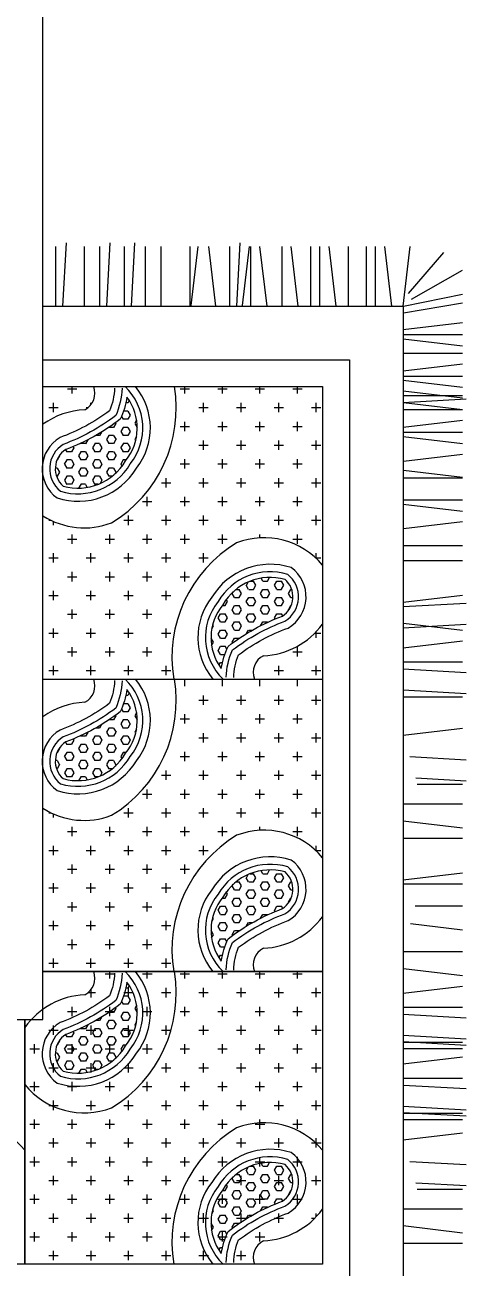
# Model space of a CAD drawing. Header units: inches. Extents: x 3 to 45, y 10.7 to 35.5.
# Drawn here: x 26.896 to 27.429, y 12.204 to 13.705 of the extents above; entities that cross this region are included whole.
import ezdxf

# ---------------------------------------------------------------- set-up
doc = ezdxf.new("R2010")
doc.units = ezdxf.units.IN
doc.header["$MEASUREMENT"] = 0
doc.layers.add('02', color=2, linetype='Continuous')
doc.layers.add('8', color=8, linetype='Continuous')
pattern_1 = [(0, (-27.28040962038521, 21.51777230167496), (0.02268, 0.02268), [0.01134, -0.03402]), (90, (-27.27473962040112, 21.51210230167631), (-0.02268, 0.02268), [0.01134, -0.03402])]

msp = doc.modelspace()

# ---------------------------------------------------------------- hatches: boundary and pattern name
at = {"layer": '8'}
h = msp.add_hatch(dxfattribs=at)
h.set_pattern_fill('HEX', color=256, scale=0.04536, style=0)
h.set_pattern_definition([(180, (40.66223262971307, 10.80299412072778), (0, -0.009820728081360003), [0.005670000000000001, -0.01134]), (299.9999999999999, (40.66223262971307, 10.80299412072778), (0.00850500000211697, 0.004910364040679999), [0.005670000000000001, -0.01134]), (239.9999999999999, (40.65656262961257, 10.80299412072778), (0.00850500000211697, -0.004910364040680001), [0.00567, -0.01134])])
edge = h.paths.add_edge_path()
edge.add_arc((26.92570140027165, 13.26916179420353), 0.09450566855418764, 334.7059494041257, 351.753495352967, ccw=False)
edge.add_arc((26.85930629933951, 13.4249684625179), 0.2480810699118635, 290.2997191083767, 307.73852221009946, ccw=False)
edge.add_arc((26.96047174675774, 13.16900137771144), 0.02775933668224669, 122.9498138577232, 229.0990009114391)
edge.add_arc((26.96015968355751, 13.21188676962966), 0.06631821612232494, 254.3738145200352, 329.9117373066693)
edge.add_arc((26.96928713185135, 13.21819979469804), 0.06239832555448778, 320.6541088492108, 396.8329981281731)
h = msp.add_hatch(dxfattribs=at)
h.set_pattern_fill('HEX', color=256, scale=0.04536, style=0)
h.set_pattern_definition([(0, (13.49024942295201, 15.38037192264888), (0, 0.009820728081360003), [0.005670000000000001, -0.01134]), (120, (13.49024942295201, 15.38037192264888), (-0.00850500000211697, -0.004910364040679999), [0.005669999999999962, -0.01133999999999992]), (59.99999999999999, (13.4959194229361, 15.38037192264888), (-0.00850500000211697, 0.004910364040680001), [0.005670000000000001, -0.01134])])
edge = h.paths.add_edge_path()
edge.add_arc((27.22678065233523, 12.91420424956148), 0.09450566844087932, 154.7059496320775, 171.7534955809176, ccw=False)
edge.add_arc((27.29317575320916, 12.75839758085876), 0.2480810699118635, 110.2997191083767, 127.73852221009949, ccw=False)
edge.add_arc((27.19201030578548, 13.01436466567249), 0.02775933669132035, 302.9498138590066, 409.0990009128366)
edge.add_arc((27.19232236900048, 12.97147927375427), 0.06631821612682091, 74.3738145294848, 149.9117373161035)
edge.add_arc((27.18319492075553, 12.96516624875285), 0.06239832555243505, 140.6541089358124, 216.8329982147747)
h = msp.add_hatch(dxfattribs=at)
h.set_pattern_fill('HEX', color=256, scale=0.04536, style=0)
h.set_pattern_definition([(180, (40.66223262971307, 10.44983399601911), (0, -0.009820728081360003), [0.005670000000000001, -0.01134]), (299.9999999999999, (40.66223262971307, 10.44983399601911), (0.00850500000211697, 0.004910364040679999), [0.005670000000000001, -0.01134]), (239.9999999999999, (40.65656262961257, 10.44983399601911), (0.00850500000211697, -0.004910364040680001), [0.00567, -0.01134])])
edge = h.paths.add_edge_path()
edge.add_arc((26.92570140027165, 12.91600166949486), 0.09450566855418764, 334.7059494041257, 351.753495352967, ccw=False)
edge.add_arc((26.85930629933951, 13.07180833780923), 0.2480810699118635, 290.2997191083767, 307.73852221009946, ccw=False)
edge.add_arc((26.96047174676319, 12.8158412529955), 0.02775933669132035, 122.9498138590066, 229.0990009128367)
edge.add_arc((26.96015968354819, 12.85872664491372), 0.06631821612682091, 254.3738145294847, 329.9117373161035)
edge.add_arc((26.96928713185135, 12.86503966998938), 0.06239832555448778, 320.6541088492108, 396.8329981281731)
h = msp.add_hatch(dxfattribs=at)
h.set_pattern_fill('HEX', color=256, scale=0.04536, style=0)
h.set_pattern_definition([(0, (13.49024942295201, 15.02721179794021), (0, 0.009820728081360003), [0.005670000000000001, -0.01134]), (120, (13.49024942295201, 15.02721179794021), (-0.00850500000211697, -0.004910364040679999), [0.005669999999999962, -0.01133999999999992]), (59.99999999999999, (13.4959194229361, 15.02721179794021), (-0.00850500000211697, 0.004910364040680001), [0.005670000000000001, -0.01134])])
edge = h.paths.add_edge_path()
edge.add_arc((27.22678065233523, 12.56104412485282), 0.09450566844087932, 154.7059496320775, 171.7534955809176, ccw=False)
edge.add_arc((27.29317575320916, 12.40523745615009), 0.2480810699118635, 110.2997191083767, 127.73852221009949, ccw=False)
edge.add_arc((27.19201030578548, 12.66120454096383), 0.02775933669132035, 302.9498138590066, 409.0990009128366)
edge.add_arc((27.19232236900048, 12.61831914904561), 0.06631821612682091, 74.3738145294848, 149.9117373161035)
edge.add_arc((27.18319492075553, 12.61200612404419), 0.06239832555243505, 140.6541089358124, 216.8329982147747)
h = msp.add_hatch(dxfattribs=at)
h.set_pattern_fill('CROSS', color=256, scale=0.09072000000000001, style=0)
h.set_pattern_definition(pattern_1)
h.paths.add_polyline_path([(27.00069271539379, 12.39746592875595, -0.3271189914956976), (26.89596340408589, 12.42566425230321), (26.89596340408589, 12.20878270990939), (27.07575401302002, 12.20878270990939, -0.3064658726302401), (27.15178933715488, 12.37325961577149, -0.3224756214508783), (27.25554462207056, 12.34625624716132), (27.25554462207056, 12.56194283461805), (27.07672803952865, 12.56194283461805, -0.3064658726302392)])
h = msp.add_hatch(dxfattribs=at)
h.set_pattern_fill('CROSS', color=256, scale=0.09072000000000001, style=0)
h.set_pattern_definition(pattern_1)
h.paths.add_polyline_path([(27.18411931429565, 12.23689330787598, 0.3840246390260669), (27.17334265528753, 12.20878270990939), (27.25554462207056, 12.20878270990939), (27.25554462207056, 12.27502034261848, -0.2274321363381987)])
h.paths.add_polyline_path([(26.96836273825302, 12.53383223665147, 0.2321176850507516), (26.89596340408589, 12.49435322291534), (26.89596340408589, 12.20878270990939), (27.25554462207056, 12.20878270990939), (27.25554462207056, 12.56194283461805), (26.97913939726114, 12.56194283461805, -0.3840246390260164)])
h = msp.add_hatch(dxfattribs=at)
h.set_pattern_fill('HEX', color=256, scale=0.04536, style=0)
h.set_pattern_definition([(180, (40.66223262971307, 10.09667387131045), (0, -0.009820728081360003), [0.005670000000000001, -0.01134]), (299.9999999999999, (40.66223262971307, 10.09667387131045), (0.00850500000211697, 0.004910364040679999), [0.005670000000000001, -0.01134]), (239.9999999999999, (40.65656262961257, 10.09667387131045), (0.00850500000211697, -0.004910364040680001), [0.00567, -0.01134])])
edge = h.paths.add_edge_path()
edge.add_arc((26.92570140027165, 12.5628415447862), 0.09450566855418764, 334.7059494041257, 351.753495352967, ccw=False)
edge.add_arc((26.85930629929199, 12.71864821309329), 0.2480810699351954, 290.2997191180873, 307.73852221980735, ccw=False)
edge.add_arc((26.96047174675774, 12.46268112827956), 0.02775933668224669, 122.9498138577232, 229.0990009114391)
edge.add_arc((26.96015968355751, 12.50556652019778), 0.06631821612232494, 254.3738145200352, 329.9117373066693)
edge.add_arc((26.96928713184203, 12.51187954527343), 0.06239832556631, 320.6541088494712, 396.8329981283889)
h = msp.add_hatch(dxfattribs=at)
h.set_pattern_fill('HEX', color=256, scale=0.04536, style=0)
h.set_pattern_definition([(0, (13.49024942295201, 14.67405167323155), (0, 0.009820728081360003), [0.005670000000000001, -0.01134]), (120, (13.49024942295201, 14.67405167323155), (-0.00850500000211697, -0.004910364040679999), [0.005669999999999961, -0.01133999999999992]), (59.99999999999999, (13.4959194229361, 14.67405167323155), (-0.00850500000211697, 0.004910364040680001), [0.005670000000000001, -0.01134])])
edge = h.paths.add_edge_path()
edge.add_arc((27.22678065233523, 12.2078840001296), 0.09450566844087932, 154.7059496320775, 171.7534955809176, ccw=False)
edge.add_arc((27.29317575325668, 12.05207733143415), 0.2480810699351954, 110.2997191180873, 127.73852221980741, ccw=False)
edge.add_arc((27.19201030579093, 12.30804441624788), 0.02775933668224669, 302.9498138577232, 409.0990009114391)
edge.add_arc((27.19232236899116, 12.26515902432967), 0.06631821612232494, 74.37381452003522, 149.9117373066693)
edge.add_arc((27.18319492076485, 12.25884599932825), 0.06239832556425726, 140.6541089360728, 216.8329982149892)

# ---------------------------------------------------------------- linework, layer by layer
at = {"layer": '02'}
for p, q in [((26.93349006910849, 13.36546308403918), (26.93349006910849, 13.43745622110869)), ((26.94197872280184, 13.36546308403918), (26.9462230495321, 13.4416906810729)), ((26.96819780463393, 13.36605182164199), (26.96819780463393, 13.43733182164575)), ((26.98645006782882, 13.36546308403918), (26.98645006782882, 13.43745622110869)), ((26.99493872152216, 13.36546308403918), (26.99918304825242, 13.4416906810729)), ((27.0161548720118, 13.36546308403918), (27.0161548720118, 13.43745622110869)), ((27.02464352558873, 13.36546308403918), (27.02888785243541, 13.4416906810729)), ((27.04161534934811, 13.36546308403918), (27.04161534934811, 13.43745622110869)), ((27.06079793941736, 13.36546308403918), (27.06079793941736, 13.43745622110869)), ((27.0955056749428, 13.36605182164199), (27.0955056749428, 13.43733182164575)), ((27.09679159812204, 13.36605182164199), (27.10527476807166, 13.43745622110869)), ((27.12649640218861, 13.36546308403918), (27.11800774849526, 13.43745622110869)), ((27.14346822594799, 13.36546308403918), (27.14346822594799, 13.43745622110869)), ((27.15195687952492, 13.36546308403918), (27.15620120637159, 13.4416906810729)), ((27.15873827493325, 13.36605182164199), (27.16722144499927, 13.43745622110869)), ((27.16892321954056, 13.36546308403918), (27.16892321954056, 13.43745622110869)), ((27.18844307911623, 13.36546308403918), (27.17995442542288, 13.43745622110869)), ((27.20661649584345, 13.36546308403918), (27.20661649584345, 13.43745622110869)), ((27.2261363553027, 13.36546308403918), (27.21764770172577, 13.43745622110869)), ((27.2413185989628, 13.36605182164199), (27.2413185989628, 13.43733182164575)), ((27.25233301600948, 13.36546308403918), (27.25233301600948, 13.43745622110869)), ((27.27185287546873, 13.36546308403918), (27.26336422177538, 13.43745622110869)), ((27.28703511912882, 13.36605182164199), (27.28703511912882, 13.43733182164575)), ((27.30854162957094, 13.36605182164199), (27.30854162957094, 13.43733182164575)), ((27.31955604661762, 13.36546308403918), (27.31955604661762, 13.43745622110869)), ((27.33907590607688, 13.36546308403918), (27.33058725238353, 13.43745622110869)), ((27.3527446220307, 13.36546308403918), (27.36123327560763, 13.43745622110869)), ((27.35942688792985, 13.3804180761144), (27.40220499736298, 13.43021351713829)), ((27.36314673592843, 13.37372916211458), (27.42473775904201, 13.40869233846748)), ((27.35333335957531, 13.36546308403918), (27.42461335960816, 13.37974065524027)), ((27.35333335957531, 13.35741607877567), (27.42461335960816, 13.36949702968555)), ((27.3527446220307, 13.33705140569505), (27.42473775904201, 13.34554005934475)), ((27.35333335957531, 13.33094607872041), (27.42461335960816, 13.33094607872041)), ((27.3527446220307, 13.32594863096161), (27.42473775904201, 13.31745997731192)), ((27.3527446220307, 13.30849923608908), (27.42473775904201, 13.30849923608908)), ((27.3527446220307, 13.28706681472973), (27.42473775904201, 13.29555546837942)), ((27.3527446220307, 13.27596403999629), (27.42473775904201, 13.26747538634659)), ((27.35333335957531, 13.28096148775508), (27.42461335960816, 13.28096148775508)), ((26.94747037963517, 13.26549255110872), (26.95881037960335, 13.26549255110872)), ((26.95314037961926, 13.25982255111008), (26.95314037961926, 13.26826308404994)), ((27.08355037960265, 13.26549255110872), (27.09489037968725, 13.26549255110872)), ((27.08922037958674, 13.25982255111008), (27.08922037958674, 13.26826308404994)), ((27.1289103795918, 13.26549255110872), (27.14025037967641, 13.26549255110872)), ((27.13458037969231, 13.25982255111008), (27.13458037969231, 13.26826308404994)), ((27.17427037969738, 13.26549255110872), (27.18561037966557, 13.26549255110872)), ((27.17994037968147, 13.25982255111008), (27.17994037968147, 13.26826308404994)), ((27.21963037968654, 13.26549255110872), (27.23097037965472, 13.26549255110872)), ((27.22530037967063, 13.25982255111008), (27.22530037967063, 13.26826308404994)), ((27.3527446220307, 13.26318641048416), (27.42473775904201, 13.25469775683446)), ((27.3527446220307, 13.25752814875883), (27.42473775904201, 13.25752814875883)), ((26.92479037969879, 13.24281255109959), (26.93613037966698, 13.24281255109959)), ((26.93046037968289, 13.23714255110095), (26.93046037968289, 13.24848255109824)), ((26.97015037968795, 13.24281255109959), (26.97242650365498, 13.24281255109959)), ((26.97582037967205, 13.24627804609914), (26.97582037967205, 13.24848255109824)), ((27.10623037965543, 13.24281255109959), (27.11757037962362, 13.24281255109959)), ((27.11190037963953, 13.23714255110095), (27.11190037963953, 13.24848255109824)), ((27.15159037964459, 13.24281255109959), (27.16293037961278, 13.24281255109959)), ((27.15726037962868, 13.23714255110095), (27.15726037962868, 13.24848255109824)), ((27.19695037963375, 13.24281255109959), (27.20829037960194, 13.24281255109959)), ((27.20262037961784, 13.23714255110095), (27.20262037961784, 13.24848255109824)), ((27.24231037962291, 13.24281255109959), (27.2536503795911, 13.24281255109959)), ((27.247980379607, 13.23714255110095), (27.247980379607, 13.24848255109824)), ((27.3527446220307, 13.24903949509458), (27.42897221899166, 13.2532838219267)), ((27.3527446220307, 13.24055084144489), (27.42473775904201, 13.24055084144489)), ((27.35333335957531, 13.24882322425397), (27.42473775904201, 13.2403400542316)), ((27.08922037958674, 13.21446255110637), (27.08922037958674, 13.22580255110366)), ((27.13458037969231, 13.21446255110637), (27.13458037969231, 13.22580255110366)), ((27.17994037968147, 13.21446255110637), (27.17994037968147, 13.22580255110366)), ((27.22530037967063, 13.21446255110637), (27.22530037967063, 13.22580255110366)), ((27.3527446220307, 13.21911842008554), (27.42473775904201, 13.22760707374978)), ((27.08355037960265, 13.22013255110501), (27.09489037968725, 13.22013255110501)), ((27.1289103795918, 13.22013255110501), (27.14025037967641, 13.22013255110501)), ((27.17427037969738, 13.22013255110501), (27.18561037966557, 13.22013255110501)), ((27.21963037968654, 13.22013255110501), (27.23097037965472, 13.22013255110501)), ((27.35333335957531, 13.21301309311089), (27.42461335960816, 13.21301309311089)), ((27.10623037965543, 13.19745255111043), (27.11757037962362, 13.19745255111043)), ((27.11190037963953, 13.19178255109724), (27.11190037963953, 13.20312255110908)), ((27.15159037964459, 13.19745255111043), (27.16293037961278, 13.19745255111043)), ((27.15726037962868, 13.19178255109724), (27.15726037962868, 13.20312255110908)), ((27.19695037963375, 13.19745255111043), (27.20829037960194, 13.19745255111043)), ((27.20262037961784, 13.19178255109724), (27.20262037961784, 13.20312255110908)), ((27.24231037962291, 13.19745255111043), (27.2536503795911, 13.19745255111043)), ((27.247980379607, 13.19178255109724), (27.247980379607, 13.20312255110908)), ((27.3527446220307, 13.20801564535209), (27.42473775904201, 13.1995269917024)), ((27.08922037958674, 13.16910255110266), (27.08922037958674, 13.18044255109995)), ((27.13458037969231, 13.16910255110266), (27.13458037969231, 13.18044255109995)), ((27.17994037968147, 13.16910255110266), (27.17994037968147, 13.18044255109995)), ((27.22530037967063, 13.16910255110266), (27.22530037967063, 13.18044255109995)), ((27.35333335957531, 13.17831084119821), (27.42473775904201, 13.18679401122059)), ((27.08355037960265, 13.1747725511013), (27.09489037968725, 13.1747725511013)), ((27.1289103795918, 13.1747725511013), (27.14025037967641, 13.1747725511013)), ((27.17427037969738, 13.1747725511013), (27.18561037966557, 13.1747725511013)), ((27.21963037968654, 13.1747725511013), (27.23097037965472, 13.1747725511013)), ((27.35333335957531, 13.16717083520048), (27.42473775904201, 13.15868766516356)), ((27.06087037966627, 13.15209255110672), (27.07221037963446, 13.15209255110672)), ((27.06654037965037, 13.14642255110808), (27.06654037965037, 13.15776255110537)), ((27.10623037965543, 13.15209255110672), (27.11757037962362, 13.15209255110672)), ((27.11190037963953, 13.14642255110808), (27.11190037963953, 13.15776255110537)), ((27.15159037964459, 13.15209255110672), (27.16293037961278, 13.15209255110672)), ((27.15726037962868, 13.14642255110808), (27.15726037962868, 13.15776255110537)), ((27.19695037963375, 13.15209255110672), (27.20829037960194, 13.15209255110672)), ((27.20262037961784, 13.14642255110808), (27.20262037961784, 13.15776255110537)), ((27.24231037962291, 13.15209255110672), (27.2536503795911, 13.15209255110672)), ((27.247980379607, 13.14642255110808), (27.247980379607, 13.15776255110537)), ((27.35333335957531, 13.15784232799338), (27.42461335960816, 13.15784232799338)), ((27.04386037959758, 13.12374255109895), (27.04386037959758, 13.13508255111079)), ((27.08922037958674, 13.12374255109895), (27.08922037958674, 13.13508255111079)), ((27.13458037969231, 13.12374255109895), (27.13458037969231, 13.13508255111079)), ((27.17994037968147, 13.12374255109895), (27.17994037968147, 13.13508255111079)), ((27.22530037967063, 13.12374255109895), (27.22530037967063, 13.13508255111079)), ((27.03819037961349, 13.12941255109759), (27.04953037969809, 13.12941255109759)), ((27.08355037960265, 13.12941255109759), (27.09489037968725, 13.12941255109759)), ((27.1289103795918, 13.12941255109759), (27.14025037967641, 13.12941255109759)), ((27.17427037969738, 13.12941255109759), (27.18561037966557, 13.12941255109759)), ((27.21963037968654, 13.12941255109759), (27.23097037965472, 13.12941255109759)), ((27.3527446220307, 13.12636325629861), (27.42473775904201, 13.11787460264891)), ((27.35333335957531, 13.1313607040574), (27.42461335960816, 13.1313607040574)), ((26.92479037969879, 13.10673255110301), (26.92766600450542, 13.10673255110301)), ((26.93046037968289, 13.10106255110437), (26.93046037968289, 13.10544030661545)), ((27.01551037967711, 13.10673255110301), (27.0268503796453, 13.10673255110301)), ((27.02118037966121, 13.10106255110437), (27.02118037966121, 13.11240255110166)), ((27.06087037966627, 13.10673255110301), (27.07221037963446, 13.10673255110301)), ((27.06654037965037, 13.10106255110437), (27.06654037965037, 13.11240255110166)), ((27.10623037965543, 13.10673255110301), (27.11757037962362, 13.10673255110301)), ((27.11190037963953, 13.10106255110437), (27.11190037963953, 13.11240255110166)), ((27.15159037964459, 13.10673255110301), (27.16293037961278, 13.10673255110301)), ((27.15726037962868, 13.10106255110437), (27.15726037962868, 13.11240255110166)), ((27.19695037963375, 13.10673255110301), (27.20829037960194, 13.10673255110301)), ((27.20262037961784, 13.10106255110437), (27.20262037961784, 13.11240255110166)), ((27.24231037962291, 13.10673255110301), (27.2536503795911, 13.10673255110301)), ((27.247980379607, 13.10106255110437), (27.247980379607, 13.11240255110166)), ((27.35333335957531, 13.09665845214473), (27.42473775904201, 13.1051416221671)), ((26.95314037961926, 13.07838255110979), (26.95314037961926, 13.08972255110708)), ((26.99850037960842, 13.07838255110979), (26.99850037960842, 13.08972255110708)), ((27.04386037959758, 13.07838255110979), (27.04386037959758, 13.08972255110708)), ((27.08922037958674, 13.07838255110979), (27.08922037958674, 13.08972255110708)), ((27.13458037969231, 13.07838255110979), (27.13458037969231, 13.08972255110708)), ((27.17994037968147, 13.08563102311014), (27.17994037968147, 13.08972255110708)), ((27.22530037967063, 13.07838255110979), (27.22530037967063, 13.08972255110708)), ((26.94747037963517, 13.08405255110843), (26.95881037960335, 13.08405255110843)), ((26.99283037962433, 13.08405255110843), (27.00417037959251, 13.08405255110843)), ((27.03819037961349, 13.08405255110843), (27.04953037969809, 13.08405255110843)), ((27.08355037960265, 13.08405255110843), (27.09489037968725, 13.08405255110843)), ((27.1289103795918, 13.08405255110843), (27.14025037967641, 13.08405255110843)), ((27.21963037968654, 13.08405255110843), (27.23097037965472, 13.08405255110843)), ((27.35333335957531, 13.07618993893989), (27.42461335960816, 13.07618993893989)), ((26.92479037969879, 13.0613725510993), (26.93613037966698, 13.0613725510993)), ((26.93046037968289, 13.05570255110066), (26.93046037968289, 13.06704255109794)), ((26.97015037968795, 13.0613725510993), (26.98149037965614, 13.0613725510993)), ((26.97582037967205, 13.05570255110066), (26.97582037967205, 13.06704255109794)), ((27.01551037967711, 13.0613725510993), (27.0268503796453, 13.0613725510993)), ((27.02118037966121, 13.05570255110066), (27.02118037966121, 13.06704255109794)), ((27.06087037966627, 13.0613725510993), (27.07221037963446, 13.0613725510993)), ((27.06654037965037, 13.05570255110066), (27.06654037965037, 13.06704255109794)), ((27.10623037965543, 13.0613725510993), (27.11757037962362, 13.0613725510993)), ((27.11190037963953, 13.05570255110066), (27.11190037963953, 13.06704255109794)), ((27.24721179319586, 13.0613725510993), (27.2536503795911, 13.0613725510993)), ((27.247980379607, 13.06065351861612), (27.247980379607, 13.06704255109794)), ((26.95314037961926, 13.03302255110608), (26.95314037961926, 13.04436255110337)), ((26.99850037960842, 13.03302255110608), (26.99850037960842, 13.04436255110337)), ((27.04386037959758, 13.03302255110608), (27.04386037959758, 13.04436255110337)), ((27.08922037958674, 13.03302255110608), (27.08922037958674, 13.04436255110337)), ((27.35333335957531, 13.05823622844033), (27.42461335960816, 13.05823622844033)), ((26.94747037963517, 13.03869255110472), (26.95881037960335, 13.03869255110472)), ((26.99283037962433, 13.03869255110472), (27.00417037959251, 13.03869255110472)), ((27.03819037961349, 13.03869255110472), (27.04953037969809, 13.03869255110472)), ((27.08355037960265, 13.03869255110472), (27.09489037968725, 13.03869255110472)), ((26.92479037969879, 13.01601255111014), (26.93613037966698, 13.01601255111014)), ((26.93046037968289, 13.01034255109694), (26.93046037968289, 13.02168255110879)), ((26.97015037968795, 13.01601255111014), (26.98149037965614, 13.01601255111014)), ((26.97582037967205, 13.01034255109694), (26.97582037967205, 13.02168255110879)), ((27.01551037967711, 13.01601255111014), (27.0268503796453, 13.01601255111014)), ((27.02118037966121, 13.01034255109694), (27.02118037966121, 13.02168255110879)), ((27.06087037966627, 13.01601255111014), (27.07221037963446, 13.01601255111014)), ((27.06654037965037, 13.01034255109694), (27.06654037965037, 13.02168255110879)), ((27.3527446220307, 13.00806291106706), (27.42473775904201, 13.01655156471675)), ((26.95314037961926, 12.98766255110236), (26.95314037961926, 12.99900255109965)), ((26.99850037960842, 12.98766255110236), (26.99850037960842, 12.99900255109965)), ((27.04386037959758, 12.98766255110236), (27.04386037959758, 12.99900255109965)), ((27.3527446220307, 13.0025858056833), (27.42897221899166, 13.00683013250087)), ((26.94747037963517, 12.99333255110101), (26.95881037960335, 12.99333255110101)), ((26.99283037962433, 12.99333255110101), (27.00417037959251, 12.99333255110101)), ((27.03819037961349, 12.99333255110101), (27.04953037969809, 12.99333255110101)), ((26.92479037969879, 12.97065255110643), (26.93613037966698, 12.97065255110643)), ((26.93046037968289, 12.96498255110778), (26.93046037968289, 12.97632255110507)), ((26.97015037968795, 12.97065255110643), (26.98149037965614, 12.97065255110643)), ((26.97582037967205, 12.96498255110778), (26.97582037967205, 12.97632255110507)), ((27.01551037967711, 12.97065255110643), (27.0268503796453, 12.97065255110643)), ((27.02118037966121, 12.96498255110778), (27.02118037966121, 12.97632255110507)), ((27.06087037966627, 12.97065255110643), (27.07221037963446, 12.97065255110643)), ((27.06654037965037, 12.96498255110778), (27.06654037965037, 12.97632255110507)), ((27.24638626036741, 12.97065255110643), (27.2536503795911, 12.97065255110643)), ((27.247980379607, 12.96498255110778), (27.247980379607, 12.97229154967495)), ((27.3527446220307, 12.97712532834699), (27.42897221899166, 12.98136965516456)), ((27.35333335957531, 12.98259695010343), (27.42473775904201, 12.97411378008106)), ((27.3527446220307, 12.95289214594955), (27.42473775904201, 12.96138079959924)), ((26.94747037963517, 12.9479725510973), (26.95881037960335, 12.9479725510973)), ((26.95314037961926, 12.94230255109865), (26.95314037961926, 12.95364255111049)), ((26.99283037962433, 12.9479725510973), (27.00417037959251, 12.9479725510973)), ((26.99850037960842, 12.94230255109865), (26.99850037960842, 12.95364255111049)), ((27.03819037961349, 12.9479725510973), (27.04953037969809, 12.9479725510973)), ((27.04386037959758, 12.94230255109865), (27.04386037959758, 12.95364255111049)), ((27.21963037968654, 12.9479725510973), (27.23097037965472, 12.9479725510973)), ((27.22530037967063, 12.94230255109865), (27.22530037967063, 12.95364255111049)), ((26.92479037969879, 12.92529255110272), (26.93613037966698, 12.92529255110272)), ((26.93046037968289, 12.91962255110407), (26.93046037968289, 12.93096255110136)), ((26.97015037968795, 12.92529255110272), (26.98149037965614, 12.92529255110272)), ((26.97582037967205, 12.91962255110407), (26.97582037967205, 12.93096255110136)), ((27.01551037967711, 12.92529255110272), (27.0268503796453, 12.92529255110272)), ((27.02118037966121, 12.91962255110407), (27.02118037966121, 12.93096255110136)), ((27.06087037966627, 12.92529255110272), (27.07221037963446, 12.92529255110272)), ((27.06654037965037, 12.91962255110407), (27.06654037965037, 12.93096255110136)), ((27.19695037963375, 12.92529255110272), (27.20829037960194, 12.92529255110272)), ((27.20262037961784, 12.91962255110407), (27.20262037961784, 12.93096255110136)), ((27.24231037962291, 12.92529255110272), (27.2536503795911, 12.92529255110272)), ((27.247980379607, 12.91962255110407), (27.247980379607, 12.93096255110136)), ((27.3527446220307, 12.93592032226293), (27.42473775904201, 12.93592032226293)), ((27.3527446220307, 12.92743166861324), (27.42897221899166, 12.92318734178112)), ((27.08922037958674, 12.90666242638686), (27.08922037958674, 12.91510295934127)), ((27.13458037969231, 12.90666242638686), (27.13458037969231, 12.91510295934127)), ((27.17994037968147, 12.90666242638686), (27.17994037968147, 12.91510295934127)), ((27.22530037967063, 12.90666242638686), (27.22530037967063, 12.91510295934127)), ((27.11190037963953, 12.88398242639228), (27.11190037963953, 12.89532242638957)), ((27.15726037962868, 12.88398242639228), (27.15726037962868, 12.89532242638957)), ((27.20262037961784, 12.88398242639228), (27.20262037961784, 12.89532242638957)), ((27.247980379607, 12.88398242639228), (27.247980379607, 12.89532242638957)), ((27.3527446220307, 12.90197119127693), (27.42897221899166, 12.89772686445936)), ((27.10623037965543, 12.88965242639093), (27.11757037962362, 12.88965242639093)), ((27.15159037964459, 12.88965242639093), (27.16293037961278, 12.88965242639093)), ((27.19695037963375, 12.88965242639093), (27.20829037960194, 12.88965242639093)), ((27.24231037962291, 12.88965242639093), (27.2536503795911, 12.88965242639093)), ((27.3527446220307, 12.89348253762724), (27.42473775904201, 12.89348253762724)), ((27.08355037960265, 12.86697242639635), (27.09489037968725, 12.86697242639635)), ((27.08922037958674, 12.8613024263977), (27.08922037958674, 12.87264242639499)), ((27.1289103795918, 12.86697242639635), (27.14025037967641, 12.86697242639635)), ((27.13458037969231, 12.8613024263977), (27.13458037969231, 12.87264242639499)), ((27.17427037969738, 12.86697242639635), (27.18561037966557, 12.86697242639635)), ((27.17994037968147, 12.8613024263977), (27.17994037968147, 12.87264242639499)), ((27.21963037968654, 12.86697242639635), (27.23097037965472, 12.86697242639635)), ((27.22530037967063, 12.8613024263977), (27.22530037967063, 12.87264242639499)), ((27.11190037963953, 12.83862242638857), (27.11190037963953, 12.84996242638586)), ((27.15726037962868, 12.83862242638857), (27.15726037962868, 12.84996242638586)), ((27.20262037961784, 12.83862242638857), (27.20262037961784, 12.84996242638586)), ((27.247980379607, 12.83862242638857), (27.247980379607, 12.84996242638586)), ((27.3527446220307, 12.84745245496011), (27.42473775904201, 12.85594110862435)), ((27.10623037965543, 12.84429242638722), (27.11757037962362, 12.84429242638722)), ((27.15159037964459, 12.84429242638722), (27.16293037961278, 12.84429242638722)), ((27.19695037963375, 12.84429242638722), (27.20829037960194, 12.84429242638722)), ((27.24231037962291, 12.84429242638722), (27.2536503795911, 12.84429242638722)), ((27.08355037960265, 12.82161242639264), (27.09489037968725, 12.82161242639264)), ((27.08922037958674, 12.81594242639399), (27.08922037958674, 12.82728242639128)), ((27.1289103795918, 12.82161242639264), (27.14025037967641, 12.82161242639264)), ((27.13458037969231, 12.81594242639399), (27.13458037969231, 12.82728242639128)), ((27.17427037969738, 12.82161242639264), (27.18561037966557, 12.82161242639264)), ((27.17994037968147, 12.81594242639399), (27.17994037968147, 12.82728242639128)), ((27.21963037968654, 12.82161242639264), (27.23097037965472, 12.82161242639264)), ((27.22530037967063, 12.81594242639399), (27.22530037967063, 12.82728242639128)), ((27.36115601611364, 12.82152363404017), (27.42897221899166, 12.81774765080623)), ((27.06654037965037, 12.79326242638486), (27.06654037965037, 12.8046024263967)), ((27.11190037963953, 12.79326242638486), (27.11190037963953, 12.8046024263967)), ((27.15726037962868, 12.79326242638486), (27.15726037962868, 12.8046024263967)), ((27.20262037961784, 12.79326242638486), (27.20262037961784, 12.8046024263967)), ((27.247980379607, 12.79326242638486), (27.247980379607, 12.8046024263967)), ((27.06087037966627, 12.79893242639806), (27.07221037963446, 12.79893242639806)), ((27.10623037965543, 12.79893242639806), (27.11757037962362, 12.79893242639806)), ((27.15159037964459, 12.79893242639806), (27.16293037961278, 12.79893242639806)), ((27.19695037963375, 12.79893242639806), (27.20829037960194, 12.79893242639806)), ((27.24231037962291, 12.79893242639806), (27.2536503795911, 12.79893242639806)), ((27.36836568439886, 12.79566172482005), (27.42897221899166, 12.79228717346992)), ((27.03819037961349, 12.77625242638893), (27.04953037969809, 12.77625242638893)), ((27.04386037959758, 12.77058242639028), (27.04386037959758, 12.78192242638757)), ((27.08355037960265, 12.77625242638893), (27.09489037968725, 12.77625242638893)), ((27.08922037958674, 12.77058242639028), (27.08922037958674, 12.78192242638757)), ((27.1289103795918, 12.77625242638893), (27.14025037967641, 12.77625242638893)), ((27.13458037969231, 12.77058242639028), (27.13458037969231, 12.78192242638757)), ((27.17427037969738, 12.77625242638893), (27.18561037966557, 12.77625242638893)), ((27.17994037968147, 12.77058242639028), (27.17994037968147, 12.78192242638757)), ((27.21963037968654, 12.77625242638893), (27.23097037965472, 12.77625242638893)), ((27.22530037967063, 12.77058242639028), (27.22530037967063, 12.78192242638757)), ((27.3698839059709, 12.7880428466378), (27.42473775904201, 12.7880428466378)), ((27.02118037966121, 12.7479024263957), (27.02118037966121, 12.75924242639299)), ((27.06654037965037, 12.7479024263957), (27.06654037965037, 12.75924242639299)), ((27.11190037963953, 12.7479024263957), (27.11190037963953, 12.75924242639299)), ((27.15726037962868, 12.7479024263957), (27.15726037962868, 12.75924242639299)), ((27.20262037961784, 12.7479024263957), (27.20262037961784, 12.75924242639299)), ((27.247980379607, 12.7479024263957), (27.247980379607, 12.75924242639299)), ((27.3527446220307, 12.76438081950615), (27.42461335960816, 12.76438081950615)), ((26.92479037969879, 12.75357242639435), (26.92766600450542, 12.75357242639435)), ((26.93046037968289, 12.7479024263957), (26.93046037968289, 12.75228018189224)), ((27.01551037967711, 12.75357242639435), (27.0268503796453, 12.75357242639435)), ((27.06087037966627, 12.75357242639435), (27.07221037963446, 12.75357242639435)), ((27.10623037965543, 12.75357242639435), (27.11757037962362, 12.75357242639435)), ((27.15159037964459, 12.75357242639435), (27.16293037961278, 12.75357242639435)), ((27.19695037963375, 12.75357242639435), (27.20829037960194, 12.75357242639435)), ((27.24231037962291, 12.75357242639435), (27.2536503795911, 12.75357242639435)), ((27.3527446220307, 12.74398225102773), (27.42473775904201, 12.73542913627894)), ((26.94747037963517, 12.73089242638521), (26.95881037960335, 12.73089242638521)), ((26.95314037961926, 12.72522242638657), (26.95314037961926, 12.73656242638386)), ((26.99283037962433, 12.73089242638521), (27.00417037959251, 12.73089242638521)), ((26.99850037960842, 12.72522242638657), (26.99850037960842, 12.73656242638386)), ((27.03819037961349, 12.73089242638521), (27.04953037969809, 12.73089242638521)), ((27.04386037959758, 12.72522242638657), (27.04386037959758, 12.73656242638386)), ((27.08355037960265, 12.73089242638521), (27.09489037968725, 12.73089242638521)), ((27.08922037958674, 12.72522242638657), (27.08922037958674, 12.73656242638386)), ((27.1289103795918, 12.73089242638521), (27.14025037967641, 12.73089242638521)), ((27.13458037969231, 12.72522242638657), (27.13458037969231, 12.73656242638386)), ((27.17994037968147, 12.73247089840148), (27.17994037968147, 12.73656242638386)), ((27.21963037968654, 12.73089242638521), (27.23097037965472, 12.73089242638521)), ((27.22530037967063, 12.72522242638657), (27.22530037967063, 12.73656242638386)), ((26.93046037968289, 12.70254242639199), (26.93046037968289, 12.71388242638928)), ((26.97582037967205, 12.70254242639199), (26.97582037967205, 12.71388242638928)), ((27.02118037966121, 12.70254242639199), (27.02118037966121, 12.71388242638928)), ((27.06654037965037, 12.70254242639199), (27.06654037965037, 12.71388242638928)), ((27.11190037963953, 12.70254242639199), (27.11190037963953, 12.71388242638928)), ((27.247980379607, 12.70749339390746), (27.247980379607, 12.71388242638928)), ((27.3527446220307, 12.72292736704545), (27.42461335960816, 12.72292736704545)), ((26.92479037969879, 12.70821242639063), (26.93613037966698, 12.70821242639063)), ((26.97015037968795, 12.70821242639063), (26.98149037965614, 12.70821242639063)), ((27.01551037967711, 12.70821242639063), (27.0268503796453, 12.70821242639063)), ((27.06087037966627, 12.70821242639063), (27.07221037963446, 12.70821242639063)), ((27.10623037965543, 12.70821242639063), (27.11757037962362, 12.70821242639063)), ((27.24721179319586, 12.70821242639063), (27.2536503795911, 12.70821242639063)), ((26.94747037963517, 12.68553242639605), (26.95881037960335, 12.68553242639605)), ((26.95314037961926, 12.67986242639741), (26.95314037961926, 12.6912024263947)), ((26.99283037962433, 12.68553242639605), (27.00417037959251, 12.68553242639605)), ((26.99850037960842, 12.67986242639741), (26.99850037960842, 12.6912024263947)), ((27.03819037961349, 12.68553242639605), (27.04953037969809, 12.68553242639605)), ((27.04386037959758, 12.67986242639741), (27.04386037959758, 12.6912024263947)), ((27.08355037960265, 12.68553242639605), (27.09489037968725, 12.68553242639605)), ((27.08922037958674, 12.67986242639741), (27.08922037958674, 12.6912024263947)), ((26.93046037968289, 12.65718242638828), (26.93046037968289, 12.66852242638557)), ((26.97582037967205, 12.65718242638828), (26.97582037967205, 12.66852242638557)), ((27.02118037966121, 12.65718242638828), (27.02118037966121, 12.66852242638557)), ((27.06654037965037, 12.65718242638828), (27.06654037965037, 12.66852242638557)), ((27.3527446220307, 12.67275404967218), (27.42473775904201, 12.68124270332187)), ((26.92479037969879, 12.66285242638692), (26.93613037966698, 12.66285242638692)), ((26.97015037968795, 12.66285242638692), (26.98149037965614, 12.66285242638692)), ((27.01551037967711, 12.66285242638692), (27.0268503796453, 12.66285242638692)), ((27.06087037966627, 12.66285242638692), (27.07221037963446, 12.66285242638692)), ((27.3527446220307, 12.66775660191339), (27.42461335960816, 12.66775660191339)), ((26.94747037963517, 12.64017242639234), (26.95881037960335, 12.64017242639234)), ((26.95314037961926, 12.6345024263937), (26.95314037961926, 12.64584242639099)), ((26.99283037962433, 12.64017242639234), (27.00417037959251, 12.64017242639234)), ((26.99850037960842, 12.6345024263937), (26.99850037960842, 12.64584242639099)), ((27.03819037961349, 12.64017242639234), (27.04953037969809, 12.64017242639234)), ((27.04386037959758, 12.6345024263937), (27.04386037959758, 12.64584242639099)), ((27.36727836727205, 12.64127497797741), (27.42461335960816, 12.64127497797741)), ((26.92479037969879, 12.61749242639776), (26.93613037966698, 12.61749242639776)), ((26.93046037968289, 12.61182242638457), (26.93046037968289, 12.62316242639641)), ((26.97015037968795, 12.61749242639776), (26.98149037965614, 12.61749242639776)), ((26.97582037967205, 12.61182242638457), (26.97582037967205, 12.62316242639641)), ((27.01551037967711, 12.61749242639776), (27.0268503796453, 12.61749242639776)), ((27.02118037966121, 12.61182242638457), (27.02118037966121, 12.62316242639641)), ((27.06087037966627, 12.61749242639776), (27.07221037963446, 12.61749242639776)), ((27.06654037965037, 12.61182242638457), (27.06654037965037, 12.62316242639641)), ((27.36163700766902, 12.61981995331731), (27.42473775904201, 12.6123232947502)), ((26.94747037963517, 12.59481242638863), (26.95881037960335, 12.59481242638863)), ((26.95314037961926, 12.58914242638999), (26.95314037961926, 12.60048242638728)), ((26.99283037962433, 12.59481242638863), (27.00417037959251, 12.59481242638863)), ((26.99850037960842, 12.58914242638999), (26.99850037960842, 12.60048242638728)), ((27.03819037961349, 12.59481242638863), (27.04953037969809, 12.59481242638863)), ((27.04386037959758, 12.58914242638999), (27.04386037959758, 12.60048242638728)), ((27.35333335957531, 12.5861042128599), (27.42461335960816, 12.5861042128599)), ((26.92479037969879, 12.57213242639405), (26.93613037966698, 12.57213242639405)), ((26.93046037968289, 12.56646242639541), (26.93046037968289, 12.5778024263927)), ((26.97015037968795, 12.57213242639405), (26.98149037965614, 12.57213242639405)), ((26.97582037967205, 12.56646242639541), (26.97582037967205, 12.5778024263927)), ((27.01551037967711, 12.57213242639405), (27.0268503796453, 12.57213242639405)), ((27.02118037966121, 12.56646242639541), (27.02118037966121, 12.5778024263927)), ((27.06087037966627, 12.57213242639405), (27.07221037963446, 12.57213242639405)), ((27.06654037965037, 12.56646242639541), (27.06654037965037, 12.5778024263927)), ((27.35333335957531, 12.56563569965506), (27.42473775904201, 12.55715252963269)), ((27.3527446220307, 12.53593089550118), (27.42473775904201, 12.54441954915088)), ((27.3527446220307, 12.51895907181457), (27.42473775904201, 12.51895907181457)), ((27.3527446220307, 12.51047041816487), (27.42897221899166, 12.50622609133275)), ((27.3527446220307, 12.48500994082857), (27.42897221899166, 12.48076561399644)), ((27.3527446220307, 12.47738828097495), (27.42897221899166, 12.47314395414283)), ((27.3527446220307, 12.47652128716432), (27.42473775904201, 12.47652128716432)), ((27.3527446220307, 12.46889962732526), (27.42473775904201, 12.46889962732526)), ((27.3527446220307, 12.45035954366172), (27.42473775904201, 12.45884819731141)), ((27.3527446220307, 12.43338771997511), (27.42473775904201, 12.43338771997511)), ((27.3527446220307, 12.42489906632541), (27.42897221899166, 12.42065473949329)), ((27.3527446220307, 12.3994385889891), (27.42897221899166, 12.39519426217153)), ((27.3527446220307, 12.39181692913549), (27.42897221899166, 12.38757260231792)), ((27.3527446220307, 12.39094993533941), (27.42473775904201, 12.39094993533941)), ((27.3527446220307, 12.3833282754858), (27.42473775904201, 12.3833282754858)), ((27.3527446220307, 12.35865338081927), (27.42473775904201, 12.36714203448351)), ((27.36115601611364, 12.33272455989932), (27.42897221899166, 12.32894857666539)), ((27.36836568439886, 12.30686265067921), (27.42897221899166, 12.30348809932908)), ((27.3698839059709, 12.29924377249695), (27.42473775904201, 12.29924377249695)), ((27.3527446220307, 12.2755817453653), (27.42461335960816, 12.2755817453653)), ((27.3527446220307, 12.25518317688689), (27.42473775904201, 12.2466300621381)), ((27.3527446220307, 12.2341282929046), (27.42461335960816, 12.2341282929046))]:
    msp.add_line(p, q, dxfattribs=at)
for points in [[(25.31786469660274, 14.53398221248786), (25.31786469660274, 12.50398221248902), (26.91786469669588, 12.50398221248902), (26.91786469669588, 14.53398221248786)], [(26.91786469669588, 13.36546308403918), (27.3527446220307, 13.36546308403918), (27.3527446220307, 12.11158270990559), (26.07960096827283, 12.11158270990559), (26.07960096827283, 12.50398221248902)], [(26.91786469669588, 13.30066308404635), (27.28794462197967, 13.30066308404635), (27.28794462197967, 12.17638270989842), (26.14440096832387, 12.17638270989842), (26.14440096832387, 12.50398221248902)], [(27.25554462195415, 13.26826308404994), (27.25554462195415, 12.20878270990939), (26.17680096834939, 12.20878270990939)], [(26.91786469669588, 13.26826308404994), (27.25554462207056, 13.26826308404994)], [(26.91786469669588, 12.91510295934127), (27.25554462207056, 12.91510295934127)], [(26.91786469669588, 12.56194283461805), (27.25554462207056, 12.56194283461805), (27.25554462207056, 12.20878270990939), (26.89596340408589, 12.20878270990939), (26.89596340408589, 12.50398221248902)], [(27.25554462207056, 12.56194283461805), (26.91786469669588, 12.56194283461805)], [(26.89596340408589, 12.50398221248902), (26.89596340408589, 12.20878270990939)]]:
    msp.add_lwpolyline(points, dxfattribs=at)
for points in [[(27.00428493855562, 13.26646878921743, -0.09025133795253605), (26.99829790344502, 13.2389562895332, -0.07363654167371357), (26.93842757306102, 13.20665900663149, 0.5411217863543134), (26.93483534989919, 13.13369107097238, 0.3490391417785465), (27.03062788582448, 13.16957694052686, 0.3549231788205707), (27.02945803093299, 13.26826308404994)], [(26.91786469669588, 13.11223053097634, 0.2398898459585567), (27.00069271539379, 13.10378617818784, 0.3064658726302407), (27.07672803952865, 13.26826308404994)], [(27.01335161620792, 13.2661580803178, -0.09750625641589006), (27.00567131139379, 13.23315629465647, -0.07525265259921873), (26.94234911607619, 13.1984325601879, 0.5209691084379954), (26.93904808337375, 13.1418784927882, 0.3456067798843852), (27.02315150829073, 13.17475338155778, 0.3900242836171294), (27.01706399779342, 13.26826308404994)], [(27.25554462207056, 13.05257649657866, 0.3224756214508726), (27.15178933715488, 13.07957986520337, 0.3064658726302449), (27.07575401302002, 12.91510295934127)], [(27.14819711399305, 12.91689725415923, -0.09025133795253606), (27.15418414910365, 12.94440975384346, -0.07363654167371357), (27.21405447948765, 12.97670703674517, 0.5411217863543134), (27.21764670264948, 13.04967497240428, 0.3490391417785465), (27.12185416672419, 13.0137891028498, 0.3549231788205707), (27.12302402161568, 12.91510295934127)], [(27.13913043634075, 12.91720796307341, -0.09750625641589006), (27.1468107412713, 12.95020974872019, -0.07525265259921872), (27.21013293647248, 12.98493348318876, 0.5209691084379954), (27.21343396929133, 13.04148755058846, 0.3456067798843852), (27.12933054425794, 13.00861266183343, 0.3900242836171295), (27.13541805475525, 12.91510295934127)], [(27.00428493855562, 12.91330866450877, -0.09025133795253606), (26.99829790344502, 12.88579616482453, -0.07363654167371357), (26.93842757306102, 12.85349888192282, 0.5411217863543134), (26.93483534989919, 12.78053094626371, 0.3490391417785466), (27.03062788582448, 12.81641681581819, 0.3549231788205707), (27.02945803093299, 12.91510295934127)], [(26.91786469669588, 12.75907040625312, 0.2398898459585548), (27.00069271539379, 12.75062605347917, 0.3064658726302407), (27.07672803952865, 12.91510295934127)], [(27.01335161620792, 12.91299795560913, -0.09750625641589006), (27.00567131139379, 12.87999616994781, -0.07525265259921872), (26.94234911607619, 12.84527243547923, 0.5209691084379954), (26.93904808337375, 12.78871836807953, 0.3456067798843852), (27.02315150829073, 12.82159325683456, 0.3900242836171294), (27.01706399779342, 12.91510295934127)], [(27.25554462207056, 12.69941637186999, 0.3224756214508726), (27.15178933715488, 12.72641974048016, 0.306465872630245), (27.07575401302002, 12.56194283461805)], [(27.14819711399305, 12.56373712945056, -0.09025133795253606), (27.15418414910365, 12.5912496291348, -0.07363654167371357), (27.21405447948765, 12.62354691203651, 0.5411217863543134), (27.21764670264948, 12.69651484769561, 0.3490391417785466), (27.12185416672419, 12.66062897814114, 0.3549231788205708), (27.12302402161568, 12.56194283461805)], [(27.13913043634075, 12.5640478383502, -0.09750625641589006), (27.1468107412713, 12.59704962401152, -0.07525265259921875), (27.21013293647248, 12.63177335848009, 0.5209691084379954), (27.21343396929133, 12.68832742587979, 0.3456067798843852), (27.12933054425794, 12.65545253711021, 0.3900242836171295), (27.13541805475525, 12.56194283461805)], [(26.89596340408589, 12.42566425230321, 0.3271189914956919), (27.00069271539379, 12.39746592875595, 0.3064658726302407), (27.07672803952865, 12.56194283461805)], [(27.00428493855562, 12.5601485398001, -0.09025133795253606), (26.99829790344502, 12.53263604010131, -0.07363654167371358), (26.93842757306102, 12.50033875721416, 0.5411217863543134), (26.93483534989919, 12.42737082155505, 0.3490391417785466), (27.03062788582448, 12.46325669110952, 0.3549231788205707), (27.02945803093299, 12.56194283461805)], [(27.01335161620792, 12.55983783088591, -0.09750625641589004), (27.00567131139379, 12.52683604523914, -0.07525265259921873), (26.94234911607619, 12.49211231077057, 0.5209691084379954), (26.93904808337375, 12.43555824337087, 0.3456067798843853), (27.02315150829073, 12.4684331321259, 0.3900242836171294), (27.01706399779342, 12.56194283461805)], [(26.89596340408589, 12.34625624716132, 0.3224756214508726), (26.79220811928663, 12.37325961577149, 0.3064658726302449), (26.71617279515177, 12.20878270990939)], [(27.25554462207056, 12.34625624716132, 0.3224756214508726), (27.15178933715488, 12.37325961577149, 0.3064658726302449), (27.07575401302002, 12.20878270990939)], [(27.14819711399305, 12.21057700472734, -0.09025133795253606), (27.15418414910365, 12.23808950442613, -0.07363654167371357), (27.21405447948765, 12.27038678732784, 0.5411217863543134), (27.21764670264948, 12.34335472298695, 0.3490391417785465), (27.12185416672419, 12.30746885343247, 0.3549231788205707), (27.12302402161568, 12.20878270990939)], [(27.13913043634075, 12.21088771364153, -0.09750625641589006), (27.1468107412713, 12.24388949930286, -0.07525265259921875), (27.21013293647248, 12.27861323377143, 0.5209691084379954), (27.21343396929133, 12.33516730115658, 0.3456067798843853), (27.12933054425794, 12.30229241240155, 0.3900242836171294), (27.13541805475525, 12.20878270990939)]]:
    msp.add_lwpolyline(points, format="xyb", dxfattribs=at)
for points in [[(27.01922989333089, 13.25560663374923, -0.07452144396591523), (27.01114651932422, 13.22878292573292, -0.07623832618237616), (26.94537332629826, 13.19229555021589, 0.4993946391985515), (26.94229621020186, 13.14801970370896, 0.3420739398306334), (27.01754179456312, 13.17863922646935, 0.3452009433040968)], [(27.13325215933419, 12.92775940962743, -0.07452144396591523), (27.14133553322445, 12.95458311764374, -0.07623832618237616), (27.20710872625041, 12.99107049316077, 0.4993946391985516), (27.21018584234681, 13.03534633968225, 0.3420739398306333), (27.13494025798555, 13.00472681690731, 0.3452009433040969)], [(27.01922989333089, 12.90244650904056, -0.07452144396591523), (27.01114651932422, 12.87562280102425, -0.07623832618237615), (26.94537332629826, 12.83913542550723, 0.4993946391985515), (26.94229621020186, 12.79485957898574, 0.3420739398306334), (27.01754179456312, 12.82547910176068, 0.3452009433040969)], [(27.13325215933419, 12.57459928491877, -0.07452144396591523), (27.14133553322445, 12.60142299293507, -0.07623832618237616), (27.20710872625041, 12.6379103684521, 0.4993946391985515), (27.21018584234681, 12.68218621497359, 0.3420739398306333), (27.13494025798555, 12.65156669219865, 0.3452009433040969)], [(27.01922989333089, 12.5492863843319, -0.07452144396591523), (27.01114651932422, 12.52246267631559, -0.07623832618237615), (26.94537332629826, 12.48597530078401, 0.4993946391985515), (26.94229621020186, 12.44169945427707, 0.3420739398306334), (27.01754179456312, 12.47231897703746, 0.3452009433040969)], [(27.13325215933419, 12.22143916019555, -0.07452144396591523), (27.14133553322445, 12.24826286821186, -0.07623832618237616), (27.20710872625041, 12.28475024374344, 0.4993946391985516), (27.21018584234681, 12.32902609025037, 0.3420739398306333), (27.13494025798555, 12.29840656748998, 0.3452009433040968)]]:
    msp.add_lwpolyline(points, format="xyb", close=True, dxfattribs=at)
for centre, radius, start, end in [((26.95814986200113, 13.26018876332815), 0.02248900281268651, 297.008813773836, 21.04089273817672), ((26.9723925985074, 13.1466373016519), 0.09360197375831217, 92.46752819344631, 125.6301509229151), ((27.18008945404127, 13.03672874172476), 0.09360197375831217, 272.4675281934724, 323.7193273017531), ((27.19433219054755, 12.92317728006306), 0.02248900281268651, 117.008813773836, 201.0408927381767), ((26.95814986200113, 12.90702863860493), 0.02248900281268651, 297.008813773836, 21.04089273817672), ((26.9723925985074, 12.79347717694323), 0.09360197375831217, 92.46752819344631, 125.6301509229151), ((27.18008945404127, 12.6835686170161), 0.09360197375831217, 272.4675281934724, 323.7193273017531), ((27.19433219054755, 12.57001715533984), 0.02248900281268651, 117.008813773836, 201.0408927381767), ((26.95814986200113, 12.55386851389627), 0.02248900281268651, 297.008813773836, 21.04089273817672), ((26.9723925985074, 12.44031705223457), 0.09360197375831217, 92.46752819344631, 144.7393256795275), ((27.18008945404127, 12.33040849230743), 0.09360197375831217, 272.4675281934724, 323.7193273017531), ((27.19433219054755, 12.21685703063118), 0.02248900281268651, 117.008813773836, 201.0408927381767)]:
    msp.add_arc(centre, radius, start, end, dxfattribs=at)

doc.saveas('drawing.dxf')
